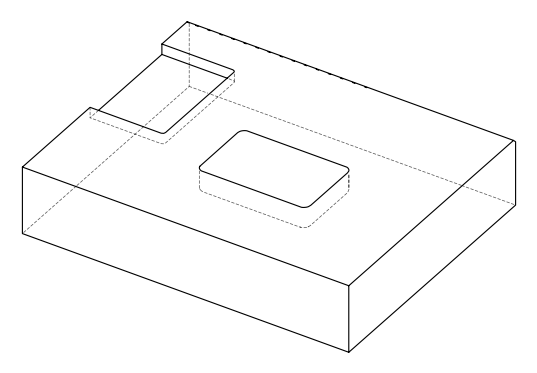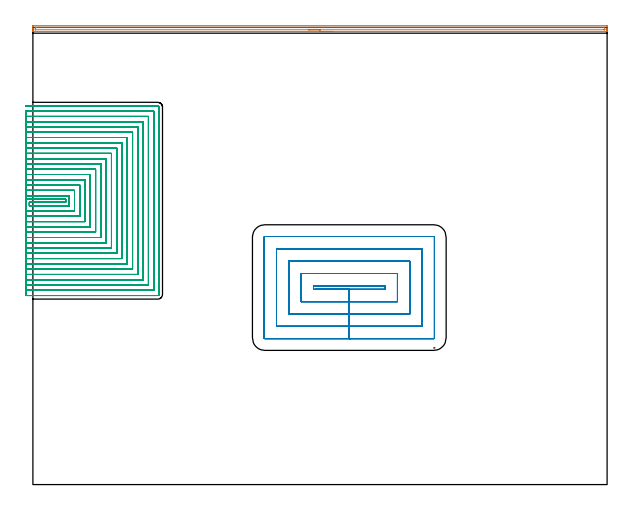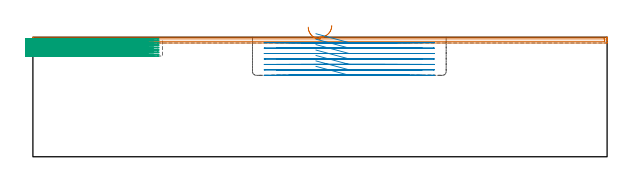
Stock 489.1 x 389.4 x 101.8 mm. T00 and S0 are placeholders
(PLAN: 3 operations, 2 tool changes, 191 min)
(1 AREA_MILL | FG_CHAMFER_SURFACE | UGT0205_001 | 8.01 min | 5872 mm3)
(2 MILL_RECTANGULAR_POCKET | POCKET_RECTANGULAR_STRAIGHT | UGT0201_095 | Follow Part, ap 5, ae 75% | 22.17 min | 567745 mm3)
(3 MILL_SLOT | SLOT_PARTIAL_RECTANGULAR | UGT0201_014 | Follow Part, ap 1.5, ae 75% | 160.8 min | 295959 mm3)
(TOOL UGT0205_001 | Chamfer Mill 20 x 3 x 45 deg. | D20 FL50 Z2)
(TOOL UGT0201_095 | End mill 20 mm | D20 R3 FL38 Z4)
(TOOL UGT0201_014 | End mill 6 mm | D6 FL24 Z4)
(OP 1 AREA_MILL)
G17 G21 G94 G90
T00 M6
G54
G17 G0 G90 X254.55 Y386. S1061 M3
G43 Z111.8 H0
G94 G1 X254.512 Z110.928 F250.
X254.398 Z110.064
X254.209 Z109.212
X253.947 Z108.38
X253.613 Z107.574
X253.21 Z106.8
X252.742 Z106.064
X252.211 Z105.372
X251.621 Z104.729
X250.978 Z104.14
X250.286 Z103.608
X249.55 Z103.14
X248.776 Z102.737
X247.97 Z102.403
X247.138 Z102.141
X246.287 Z101.952
X245.422 Z101.838
X244.55 Z101.8
X0.174
X0.01 Y386.003 Z101.788
X0.002 Y386.106 Z101.686
X0. Y386.216 Z101.584
Y386.471 Z101.328
Y387.146 Z100.648
Y388.353 Z99.444
Y388.885 Z98.91
Y390.357 Z97.439
X0.003 Y390.623 Z97.173
X0.01 Y390.894 Z96.902
X0.337 Y390.898 Z96.9
X0.62 Y390.9
X488.48
X488.763 Y390.898
X489.09 Y390.894 Z96.902
X489.1 Y390.623 Z97.173
Y388.885 Z98.91
Y388.353 Z99.444
Y388.016 Z99.78
Y387.484 Z100.312
Y387.146 Z100.648
Y386.471 Z101.328
Y386.216 Z101.584
X489.098 Y386.106 Z101.686
X489.09 Y386.003 Z101.788
X488.926 Y386. Z101.8
X244.55
Y387.414 Z100.386
X2.407 Y387.415 Z100.385
X2.13 Y387.416 Z100.384
X2.046 Y387.419 Z100.381
X2.012 Y387.421 Z100.379
X2.009 Y387.44 Z100.36
X2.003 Y387.54 Z100.26
X2. Y388.885 Z98.915
X2.001 Y389.28 Z98.52
X2.004 Y389.413 Z98.387
X2.008 Y389.46 Z98.34
X2.011 Y389.48 Z98.32
X2.022 Y389.481 Z98.319
X2.098 Y389.483 Z98.317
X2.407 Y389.485 Z98.315
X2.683 Y389.486 Z98.314
X486.693 Y389.485 Z98.315
X486.97 Y389.484 Z98.316
X487.054 Y389.481 Z98.319
X487.088 Y389.479 Z98.321
X487.091 Y389.46 Z98.34
X487.097 Y389.36 Z98.44
X487.1 Y388.016 Z99.784
Y387.62 Z100.18
X487.096 Y387.487 Z100.313
X487.093 Y387.44 Z100.36
X487.089 Y387.42 Z100.38
X487.078 Y387.419 Z100.381
X487.002 Y387.417 Z100.383
X486.693 Y387.415 Z100.385
X486.417 Y387.414 Z100.386
X244.55
X243.679 Z100.424
X242.814 Z100.538
X241.962 Z100.727
X241.13 Z100.989
X240.324 Z101.323
X239.55 Z101.726
X238.814 Z102.194
X238.122 Z102.725
X237.479 Z103.315
X236.89 Z103.958
X236.359 Z104.65
X235.89 Z105.386
X235.487 Z106.16
X235.153 Z106.966
X234.891 Z107.798
X234.702 Z108.649
X234.588 Z109.514
X234.55 Z110.386
G0 Z111.8
M5
M2
(OP 2 MILL_RECTANGULAR_POCKET)
G17 G21 G94 G90
T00 M6
G54
G17 G0 G90 X241.03 Y166.3 S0 M3
G43 Z111.8 H0
Z104.8
G94 G1 X269.5 Z97.171 F250.
X300. F500.
Y169.3
X239.
Y166.3
X269.5
Y155.8
X310.5
Y179.8
X228.5
Y155.8
X269.5
Y145.3
X321.
Y190.3
X218.
Y145.3
X269.5
Y134.8
X331.5
Y200.8
X207.5
Y134.8
X269.5
Y124.3
X341.4
G3 X342. Y124.9 R0.6
G1 Y210.7
G3 X341.4 Y211.3 R0.6
G1 X197.6
G3 X197. Y210.7 R0.6
G1 Y124.9
G3 X197.6 Y124.3 R0.6
G1 X269.5
X270.5
G0 X241.03 Y166.3 Z100.171
G1 X269.5 Z92.543 F250.
X300. F500.
Y169.3
X239.
Y166.3
X269.5
Y155.8
X310.5
Y179.8
X228.5
Y155.8
X269.5
Y145.3
X321.
Y190.3
X218.
Y145.3
X269.5
Y134.8
X331.5
Y200.8
X207.5
Y134.8
X269.5
Y124.3
X341.4
G3 X342. Y124.9 R0.6
G1 Y210.7
G3 X341.4 Y211.3 R0.6
G1 X197.6
G3 X197. Y210.7 R0.6
G1 Y124.9
G3 X197.6 Y124.3 R0.6
G1 X269.5
X270.5
G0 X241.03 Y166.3 Z95.543
G1 X269.5 Z87.914 F250.
X300. F500.
Y169.3
X239.
Y166.3
X269.5
Y155.8
X310.5
Y179.8
X228.5
Y155.8
X269.5
Y145.3
X321.
Y190.3
X218.
Y145.3
X269.5
Y134.8
X331.5
Y200.8
X207.5
Y134.8
X269.5
Y124.3
X341.4
G3 X342. Y124.9 R0.6
G1 Y210.7
G3 X341.4 Y211.3 R0.6
G1 X197.6
G3 X197. Y210.7 R0.6
G1 Y124.9
G3 X197.6 Y124.3 R0.6
G1 X269.5
X270.5
G0 X241.03 Y166.3 Z90.914
G1 X269.5 Z83.286 F250.
X300. F500.
Y169.3
X239.
Y166.3
X269.5
Y155.8
X310.5
Y179.8
X228.5
Y155.8
X269.5
Y145.3
X321.
Y190.3
X218.
Y145.3
X269.5
Y134.8
X331.5
Y200.8
X207.5
Y134.8
X269.5
Y124.3
X341.4
G3 X342. Y124.9 R0.6
G1 Y210.7
G3 X341.4 Y211.3 R0.6
G1 X197.6
G3 X197. Y210.7 R0.6
G1 Y124.9
G3 X197.6 Y124.3 R0.6
G1 X269.5
X270.5
G0 X241.03 Y166.3 Z86.286
G1 X269.5 Z78.657 F250.
X300. F500.
Y169.3
X239.
Y166.3
X269.5
Y155.8
X310.5
Y179.8
X228.5
Y155.8
X269.5
Y145.3
X321.
Y190.3
X218.
Y145.3
X269.5
Y134.8
X331.5
Y200.8
X207.5
Y134.8
X269.5
Y124.3
X341.4
G3 X342. Y124.9 R0.6
G1 Y210.7
G3 X341.4 Y211.3 R0.6
G1 X197.6
G3 X197. Y210.7 R0.6
G1 Y124.9
G3 X197.6 Y124.3 R0.6
G1 X269.5
X270.5
G0 X241.03 Y166.3 Z81.657
G1 X269.5 Z74.029 F250.
X300. F500.
Y169.3
X239.
Y166.3
X269.5
Y155.8
X310.5
Y179.8
X228.5
Y155.8
X269.5
Y145.3
X321.
Y190.3
X218.
Y145.3
X269.5
Y134.8
X331.5
Y200.8
X207.5
Y134.8
X269.5
Y124.3
X341.4
G3 X342. Y124.9 R0.6
G1 Y210.7
G3 X341.4 Y211.3 R0.6
G1 X197.6
G3 X197. Y210.7 R0.6
G1 Y124.9
G3 X197.6 Y124.3 R0.6
G1 X269.5
X270.5
G0 X241.03 Y166.3 Z77.029
G1 X269.5 Z69.4 F250.
X300. F500.
Y169.3
X239.
Y166.3
X269.5
Y155.8
X310.5
Y179.8
X228.5
Y155.8
X269.5
Y145.3
X321.
Y190.3
X218.
Y145.3
X269.5
Y134.8
X331.5
Y200.8
X207.5
Y134.8
X269.5
Y124.3
X341.4
G3 X342. Y124.9 R0.6
G1 Y210.7
G3 X341.4 Y211.3 R0.6
G1 X197.6
G3 X197. Y210.7 R0.6
G1 Y124.9
G3 X197.6 Y124.3 R0.6
G1 X269.5
X270.5
G0 Z111.8
M5
M2
(OP 3 MILL_SLOT)
G17 G21 G94 G90
T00 M6
G54
G17 G0 G90 X-6. Y243.1 S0 M3
G43 Z111.8 H0
Z100.345
G94 G1 X-3. F250.
X27.9 F500.
Y240.5
X-3.
Y237.5
X30.9
Y246.1
X-3.
X-6. F250.
Y233.
X-3.
X35.4 F500.
Y250.6
X-3.
X-6. F250.
Y228.5
X-3.
X39.9 F500.
Y255.1
X-3.
X-6. F250.
Y224.
X-3.
X44.4 F500.
Y259.6
X-3.
X-6. F250.
Y219.5
X-3.
X48.9 F500.
Y264.1
X-3.
X-6. F250.
Y215.
X-3.
X53.4 F500.
Y268.6
X-3.
X-6. F250.
Y210.5
X-3.
X57.9 F500.
Y273.1
X-3.
X-6. F250.
Y206.
X-3.
X62.4 F500.
Y277.6
X-3.
X-6. F250.
Y201.5
X-3.
X66.9 F500.
Y282.1
X-3.
X-6. F250.
Y197.
X-3.
X71.4 F500.
Y286.6
X-3.
X-6. F250.
Y192.5
X-3.
X75.9 F500.
Y291.1
X-3.
X-6. F250.
Y188.
X-3.
X80.4 F500.
Y295.6
X-3.
X-6. F250.
Y183.5
X-3.
X84.9 F500.
Y300.1
X-3.
X-6. F250.
Y179.
X-3.
X89.4 F500.
Y304.6
X-3.
X-6. F250.
Y174.5
X-3.
X93.9 F500.
Y309.1
X-3.
X-6. F250.
Y170.
X-3.
X98.4 F500.
Y313.6
X-3.
X-6. F250.
Y165.5
X-3.
X102.9 F500.
Y318.1
X-3.
X-6. F250.
Y161.
X-3.
X106.4 F500.
G3 X107.4 Y162. R1.
G1 Y321.6
G3 X106.4 Y322.6 R1.
G1 X-3.
X-6. F250.
G0 Y243.1 Z98.891
G1 X-3.
X27.9 F500.
Y240.5
X-3.
Y237.5
X30.9
Y246.1
X-3.
X-6. F250.
Y233.
X-3.
X35.4 F500.
Y250.6
X-3.
X-6. F250.
Y228.5
X-3.
X39.9 F500.
Y255.1
X-3.
X-6. F250.
Y224.
X-3.
X44.4 F500.
Y259.6
X-3.
X-6. F250.
Y219.5
X-3.
X48.9 F500.
Y264.1
X-3.
X-6. F250.
Y215.
X-3.
X53.4 F500.
Y268.6
X-3.
X-6. F250.
Y210.5
X-3.
X57.9 F500.
Y273.1
X-3.
X-6. F250.
Y206.
X-3.
X62.4 F500.
Y277.6
X-3.
X-6. F250.
Y201.5
X-3.
X66.9 F500.
Y282.1
X-3.
X-6. F250.
Y197.
X-3.
X71.4 F500.
Y286.6
X-3.
X-6. F250.
Y192.5
X-3.
X75.9 F500.
Y291.1
X-3.
X-6. F250.
Y188.
X-3.
X80.4 F500.
Y295.6
X-3.
X-6. F250.
Y183.5
X-3.
X84.9 F500.
Y300.1
X-3.
X-6. F250.
Y179.
X-3.
X89.4 F500.
Y304.6
X-3.
X-6. F250.
Y174.5
X-3.
X93.9 F500.
Y309.1
X-3.
X-6. F250.
Y170.
X-3.
X98.4 F500.
Y313.6
X-3.
X-6. F250.
Y165.5
X-3.
X102.9 F500.
Y318.1
X-3.
X-6. F250.
Y161.
X-3.
X106.4 F500.
G3 X107.4 Y162. R1.
G1 Y321.6
G3 X106.4 Y322.6 R1.
G1 X-3.
X-6. F250.
G0 Y243.1 Z97.436
G1 X-3.
X27.9 F500.
Y240.5
X-3.
Y237.5
X30.9
Y246.1
X-3.
X-6. F250.
Y233.
X-3.
X35.4 F500.
Y250.6
X-3.
X-6. F250.
Y228.5
X-3.
X39.9 F500.
Y255.1
X-3.
X-6. F250.
Y224.
X-3.
X44.4 F500.
Y259.6
X-3.
X-6. F250.
Y219.5
X-3.
X48.9 F500.
Y264.1
X-3.
X-6. F250.
Y215.
X-3.
X53.4 F500.
Y268.6
X-3.
X-6. F250.
Y210.5
X-3.
X57.9 F500.
Y273.1
X-3.
X-6. F250.
Y206.
X-3.
X62.4 F500.
Y277.6
X-3.
X-6. F250.
Y201.5
X-3.
X66.9 F500.
Y282.1
X-3.
X-6. F250.
Y197.
X-3.
X71.4 F500.
Y286.6
X-3.
X-6. F250.
Y192.5
X-3.
X75.9 F500.
Y291.1
X-3.
X-6. F250.
Y188.
X-3.
X80.4 F500.
Y295.6
X-3.
X-6. F250.
Y183.5
X-3.
X84.9 F500.
Y300.1
X-3.
X-6. F250.
Y179.
X-3.
X89.4 F500.
Y304.6
X-3.
X-6. F250.
Y174.5
X-3.
X93.9 F500.
Y309.1
X-3.
X-6. F250.
Y170.
X-3.
X98.4 F500.
Y313.6
X-3.
X-6. F250.
Y165.5
X-3.
X102.9 F500.
Y318.1
X-3.
X-6. F250.
Y161.
X-3.
X106.4 F500.
G3 X107.4 Y162. R1.
G1 Y321.6
G3 X106.4 Y322.6 R1.
G1 X-3.
X-6. F250.
G0 Y243.1 Z95.982
G1 X-3.
X27.9 F500.
Y240.5
X-3.
Y237.5
X30.9
Y246.1
X-3.
X-6. F250.
Y233.
X-3.
X35.4 F500.
Y250.6
X-3.
X-6. F250.
Y228.5
X-3.
X39.9 F500.
Y255.1
X-3.
X-6. F250.
Y224.
X-3.
X44.4 F500.
Y259.6
X-3.
X-6. F250.
Y219.5
X-3.
X48.9 F500.
Y264.1
X-3.
X-6. F250.
Y215.
X-3.
X53.4 F500.
Y268.6
X-3.
X-6. F250.
Y210.5
X-3.
X57.9 F500.
Y273.1
X-3.
X-6. F250.
Y206.
X-3.
X62.4 F500.
Y277.6
X-3.
X-6. F250.
Y201.5
X-3.
X66.9 F500.
Y282.1
X-3.
X-6. F250.
Y197.
X-3.
X71.4 F500.
Y286.6
X-3.
X-6. F250.
Y192.5
X-3.
X75.9 F500.
Y291.1
X-3.
X-6. F250.
Y188.
X-3.
X80.4 F500.
Y295.6
X-3.
X-6. F250.
Y183.5
X-3.
X84.9 F500.
Y300.1
X-3.
X-6. F250.
Y179.
X-3.
X89.4 F500.
Y304.6
X-3.
X-6. F250.
Y174.5
X-3.
X93.9 F500.
Y309.1
X-3.
X-6. F250.
Y170.
X-3.
X98.4 F500.
Y313.6
X-3.
X-6. F250.
Y165.5
X-3.
X102.9 F500.
Y318.1
X-3.
X-6. F250.
Y161.
X-3.
X106.4 F500.
G3 X107.4 Y162. R1.
G1 Y321.6
G3 X106.4 Y322.6 R1.
G1 X-3.
X-6. F250.
G0 Y243.1 Z94.527
G1 X-3.
X27.9 F500.
Y240.5
X-3.
Y237.5
X30.9
Y246.1
X-3.
X-6. F250.
Y233.
X-3.
X35.4 F500.
Y250.6
X-3.
X-6. F250.
Y228.5
X-3.
X39.9 F500.
Y255.1
X-3.
X-6. F250.
Y224.
X-3.
X44.4 F500.
Y259.6
X-3.
X-6. F250.
Y219.5
X-3.
X48.9 F500.
Y264.1
X-3.
X-6. F250.
Y215.
X-3.
X53.4 F500.
Y268.6
X-3.
X-6. F250.
Y210.5
X-3.
X57.9 F500.
Y273.1
X-3.
X-6. F250.
Y206.
X-3.
X62.4 F500.
Y277.6
X-3.
X-6. F250.
Y201.5
X-3.
X66.9 F500.
Y282.1
X-3.
X-6. F250.
Y197.
X-3.
X71.4 F500.
Y286.6
X-3.
X-6. F250.
Y192.5
X-3.
X75.9 F500.
Y291.1
X-3.
X-6. F250.
Y188.
X-3.
X80.4 F500.
Y295.6
X-3.
X-6. F250.
Y183.5
X-3.
X84.9 F500.
Y300.1
X-3.
X-6. F250.
Y179.
X-3.
X89.4 F500.
Y304.6
X-3.
X-6. F250.
Y174.5
X-3.
X93.9 F500.
Y309.1
X-3.
X-6. F250.
Y170.
X-3.
X98.4 F500.
Y313.6
X-3.
X-6. F250.
Y165.5
X-3.
X102.9 F500.
Y318.1
X-3.
X-6. F250.
Y161.
X-3.
X106.4 F500.
G3 X107.4 Y162. R1.
G1 Y321.6
G3 X106.4 Y322.6 R1.
G1 X-3.
X-6. F250.
G0 Y243.1 Z93.073
G1 X-3.
X27.9 F500.
Y240.5
X-3.
Y237.5
X30.9
Y246.1
X-3.
X-6. F250.
Y233.
X-3.
X35.4 F500.
Y250.6
X-3.
X-6. F250.
Y228.5
X-3.
X39.9 F500.
Y255.1
X-3.
X-6. F250.
Y224.
X-3.
X44.4 F500.
Y259.6
X-3.
X-6. F250.
Y219.5
X-3.
X48.9 F500.
Y264.1
X-3.
X-6. F250.
Y215.
X-3.
X53.4 F500.
Y268.6
X-3.
X-6. F250.
Y210.5
X-3.
X57.9 F500.
Y273.1
X-3.
X-6. F250.
Y206.
X-3.
X62.4 F500.
Y277.6
X-3.
X-6. F250.
Y201.5
X-3.
X66.9 F500.
Y282.1
X-3.
X-6. F250.
Y197.
X-3.
X71.4 F500.
Y286.6
X-3.
X-6. F250.
Y192.5
X-3.
X75.9 F500.
Y291.1
X-3.
X-6. F250.
Y188.
X-3.
X80.4 F500.
Y295.6
X-3.
X-6. F250.
Y183.5
X-3.
X84.9 F500.
Y300.1
X-3.
X-6. F250.
Y179.
X-3.
X89.4 F500.
Y304.6
X-3.
X-6. F250.
Y174.5
X-3.
X93.9 F500.
Y309.1
X-3.
X-6. F250.
Y170.
X-3.
X98.4 F500.
Y313.6
X-3.
X-6. F250.
Y165.5
X-3.
X102.9 F500.
Y318.1
X-3.
X-6. F250.
Y161.
X-3.
X106.4 F500.
G3 X107.4 Y162. R1.
G1 Y321.6
G3 X106.4 Y322.6 R1.
G1 X-3.
X-6. F250.
G0 Y243.1 Z91.618
G1 X-3.
X27.9 F500.
Y240.5
X-3.
Y237.5
X30.9
Y246.1
X-3.
X-6. F250.
Y233.
X-3.
X35.4 F500.
Y250.6
X-3.
X-6. F250.
Y228.5
X-3.
X39.9 F500.
Y255.1
X-3.
X-6. F250.
Y224.
X-3.
X44.4 F500.
Y259.6
X-3.
X-6. F250.
Y219.5
X-3.
X48.9 F500.
Y264.1
X-3.
X-6. F250.
Y215.
X-3.
X53.4 F500.
Y268.6
X-3.
X-6. F250.
Y210.5
X-3.
X57.9 F500.
Y273.1
X-3.
X-6. F250.
Y206.
X-3.
X62.4 F500.
Y277.6
X-3.
X-6. F250.
Y201.5
X-3.
X66.9 F500.
Y282.1
X-3.
X-6. F250.
Y197.
X-3.
X71.4 F500.
Y286.6
X-3.
X-6. F250.
Y192.5
X-3.
X75.9 F500.
Y291.1
X-3.
X-6. F250.
Y188.
X-3.
X80.4 F500.
Y295.6
X-3.
X-6. F250.
Y183.5
X-3.
X84.9 F500.
Y300.1
X-3.
X-6. F250.
Y179.
X-3.
X89.4 F500.
Y304.6
X-3.
X-6. F250.
Y174.5
X-3.
X93.9 F500.
Y309.1
X-3.
X-6. F250.
Y170.
X-3.
X98.4 F500.
Y313.6
X-3.
X-6. F250.
Y165.5
X-3.
X102.9 F500.
Y318.1
X-3.
X-6. F250.
Y161.
X-3.
X106.4 F500.
G3 X107.4 Y162. R1.
G1 Y321.6
G3 X106.4 Y322.6 R1.
G1 X-3.
X-6. F250.
G0 Y243.1 Z90.164
G1 X-3.
X27.9 F500.
Y240.5
X-3.
Y237.5
X30.9
Y246.1
X-3.
X-6. F250.
Y233.
X-3.
X35.4 F500.
Y250.6
X-3.
X-6. F250.
Y228.5
X-3.
X39.9 F500.
Y255.1
X-3.
X-6. F250.
Y224.
X-3.
X44.4 F500.
Y259.6
X-3.
X-6. F250.
Y219.5
X-3.
X48.9 F500.
Y264.1
X-3.
X-6. F250.
Y215.
X-3.
X53.4 F500.
Y268.6
X-3.
X-6. F250.
Y210.5
X-3.
X57.9 F500.
Y273.1
X-3.
X-6. F250.
Y206.
X-3.
X62.4 F500.
Y277.6
X-3.
X-6. F250.
Y201.5
X-3.
X66.9 F500.
Y282.1
X-3.
X-6. F250.
Y197.
X-3.
X71.4 F500.
Y286.6
X-3.
X-6. F250.
Y192.5
X-3.
X75.9 F500.
Y291.1
X-3.
X-6. F250.
Y188.
X-3.
X80.4 F500.
Y295.6
X-3.
X-6. F250.
Y183.5
X-3.
X84.9 F500.
Y300.1
X-3.
X-6. F250.
Y179.
X-3.
X89.4 F500.
Y304.6
X-3.
X-6. F250.
Y174.5
X-3.
X93.9 F500.
Y309.1
X-3.
X-6. F250.
Y170.
X-3.
X98.4 F500.
Y313.6
X-3.
X-6. F250.
Y165.5
X-3.
X102.9 F500.
Y318.1
X-3.
X-6. F250.
Y161.
X-3.
X106.4 F500.
G3 X107.4 Y162. R1.
G1 Y321.6
G3 X106.4 Y322.6 R1.
G1 X-3.
X-6. F250.
G0 Y243.1 Z88.709
G1 X-3.
X27.9 F500.
Y240.5
X-3.
Y237.5
X30.9
Y246.1
X-3.
X-6. F250.
Y233.
X-3.
X35.4 F500.
Y250.6
X-3.
X-6. F250.
Y228.5
X-3.
X39.9 F500.
Y255.1
X-3.
X-6. F250.
Y224.
X-3.
X44.4 F500.
Y259.6
X-3.
X-6. F250.
Y219.5
X-3.
X48.9 F500.
Y264.1
X-3.
X-6. F250.
Y215.
X-3.
X53.4 F500.
Y268.6
X-3.
X-6. F250.
Y210.5
X-3.
X57.9 F500.
Y273.1
X-3.
X-6. F250.
Y206.
X-3.
X62.4 F500.
Y277.6
X-3.
X-6. F250.
Y201.5
X-3.
X66.9 F500.
Y282.1
X-3.
X-6. F250.
Y197.
X-3.
X71.4 F500.
Y286.6
X-3.
X-6. F250.
Y192.5
X-3.
X75.9 F500.
Y291.1
X-3.
X-6. F250.
Y188.
X-3.
X80.4 F500.
Y295.6
X-3.
X-6. F250.
Y183.5
X-3.
X84.9 F500.
Y300.1
X-3.
X-6. F250.
Y179.
X-3.
X89.4 F500.
Y304.6
X-3.
X-6. F250.
Y174.5
X-3.
X93.9 F500.
Y309.1
X-3.
X-6. F250.
Y170.
X-3.
X98.4 F500.
Y313.6
X-3.
X-6. F250.
Y165.5
X-3.
X102.9 F500.
Y318.1
X-3.
X-6. F250.
Y161.
X-3.
X106.4 F500.
G3 X107.4 Y162. R1.
G1 Y321.6
G3 X106.4 Y322.6 R1.
G1 X-3.
X-6. F250.
G0 Y243.1 Z87.255
G1 X-3.
X27.9 F500.
Y240.5
X-3.
Y237.5
X30.9
Y246.1
X-3.
X-6. F250.
Y233.
X-3.
X35.4 F500.
Y250.6
X-3.
X-6. F250.
Y228.5
X-3.
X39.9 F500.
Y255.1
X-3.
X-6. F250.
Y224.
X-3.
X44.4 F500.
Y259.6
X-3.
X-6. F250.
Y219.5
X-3.
X48.9 F500.
Y264.1
X-3.
X-6. F250.
Y215.
X-3.
X53.4 F500.
Y268.6
X-3.
X-6. F250.
Y210.5
X-3.
X57.9 F500.
Y273.1
X-3.
X-6. F250.
Y206.
X-3.
X62.4 F500.
Y277.6
X-3.
X-6. F250.
Y201.5
X-3.
X66.9 F500.
Y282.1
X-3.
X-6. F250.
Y197.
X-3.
X71.4 F500.
Y286.6
X-3.
X-6. F250.
Y192.5
X-3.
X75.9 F500.
Y291.1
X-3.
X-6. F250.
Y188.
X-3.
X80.4 F500.
Y295.6
X-3.
X-6. F250.
Y183.5
X-3.
X84.9 F500.
Y300.1
X-3.
X-6. F250.
Y179.
X-3.
X89.4 F500.
Y304.6
X-3.
X-6. F250.
Y174.5
X-3.
X93.9 F500.
Y309.1
X-3.
X-6. F250.
Y170.
X-3.
X98.4 F500.
Y313.6
X-3.
X-6. F250.
Y165.5
X-3.
X102.9 F500.
Y318.1
X-3.
X-6. F250.
Y161.
X-3.
X106.4 F500.
G3 X107.4 Y162. R1.
G1 Y321.6
G3 X106.4 Y322.6 R1.
G1 X-3.
X-6. F250.
G0 Y243.1 Z85.8
G1 X-3.
X27.9 F500.
Y240.5
X-3.
Y237.5
X30.9
Y246.1
X-3.
X-6. F250.
Y233.
X-3.
X35.4 F500.
Y250.6
X-3.
X-6. F250.
Y228.5
X-3.
X39.9 F500.
Y255.1
X-3.
X-6. F250.
Y224.
X-3.
X44.4 F500.
Y259.6
X-3.
X-6. F250.
Y219.5
X-3.
X48.9 F500.
Y264.1
X-3.
X-6. F250.
Y215.
X-3.
X53.4 F500.
Y268.6
X-3.
X-6. F250.
Y210.5
X-3.
X57.9 F500.
Y273.1
X-3.
X-6. F250.
Y206.
X-3.
X62.4 F500.
Y277.6
X-3.
X-6. F250.
Y201.5
X-3.
X66.9 F500.
Y282.1
X-3.
X-6. F250.
Y197.
X-3.
X71.4 F500.
Y286.6
X-3.
X-6. F250.
Y192.5
X-3.
X75.9 F500.
Y291.1
X-3.
X-6. F250.
Y188.
X-3.
X80.4 F500.
Y295.6
X-3.
X-6. F250.
Y183.5
X-3.
X84.9 F500.
Y300.1
X-3.
X-6. F250.
Y179.
X-3.
X89.4 F500.
Y304.6
X-3.
X-6. F250.
Y174.5
X-3.
X93.9 F500.
Y309.1
X-3.
X-6. F250.
Y170.
X-3.
X98.4 F500.
Y313.6
X-3.
X-6. F250.
Y165.5
X-3.
X102.9 F500.
Y318.1
X-3.
X-6. F250.
Y161.
X-3.
X106.4 F500.
G3 X107.4 Y162. R1.
G1 Y321.6
G3 X106.4 Y322.6 R1.
G1 X-3.
X-6. F250.
G0 Z111.8
M5
M2
